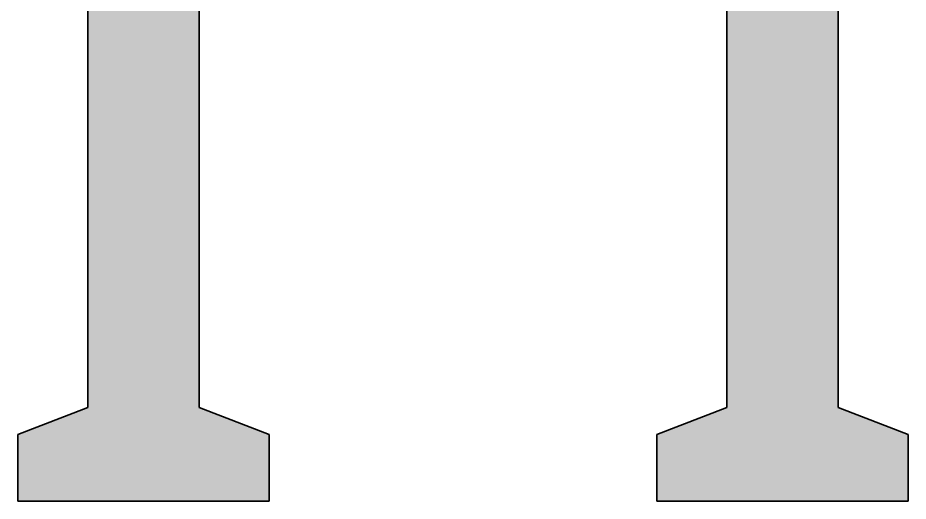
# Model space of a CAD drawing. Header units: inches. Extents: x -225 to -89, y -302 to -258.
# Drawn here: x -169.1795 to -168.7046, y -267.4288 to -267.1712 of the extents above; entities that cross this region are included whole.
import ezdxf

# ---------------------------------------------------------------- set-up
doc = ezdxf.new("R2010")
doc.units = ezdxf.units.IN
doc.header["$MEASUREMENT"] = 0
doc.layers.add('A-Elev-Line-01', color=252, linetype='Continuous', lineweight=35)

# ---------------------------------------------------------------- blocks, each defined once
blk = doc.blocks.new('*U16')
at = {"color": 40, "linetype": 'Continuous'}
for p, q in [((918.51, 1245.77), (918.51, 1088.87)), ((953.43, 1245.77), (953.43, 1088.87)), ((918.51, 1088.87), (896.51, 1080.31)), ((953.43, 1088.87), (975.44, 1080.31)), ((896.51, 1080.31), (896.51, 1059.43)), ((975.44, 1080.31), (975.44, 1059.43))]:
    blk.add_line(p, q, dxfattribs=at)
for points in [[(918.51, 1245.77), (918.51, 1088.87), (953.43, 1088.87)], [(918.51, 1088.87), (896.51, 1080.31), (975.44, 1080.31)], [(896.51, 1080.31), (896.51, 1059.43), (975.44, 1059.43)]]:
    blk.add_solid(points, dxfattribs=at)
at = {"color": 40, "linetype": 'Continuous', "extrusion": (0, 0, -1)}
for points in [[(-918.51, 1245.77), (-953.43, 1245.77), (-953.43, 1088.87)], [(-918.51, 1088.87), (-953.43, 1088.87), (-975.44, 1080.31)], [(-896.51, 1080.31), (-975.44, 1080.31), (-975.44, 1059.43)]]:
    blk.add_solid(points, dxfattribs=at)
blk = doc.blocks.new('*U17')
at = {"color": 40, "linetype": 'Continuous'}
for p, q in [((1119.05, 1244.4), (1119.05, 1088.87)), ((1153.97, 1244.4), (1153.97, 1088.87)), ((1119.05, 1088.87), (1097.04, 1080.31)), ((1153.97, 1088.87), (1175.98, 1080.31)), ((1097.04, 1080.31), (1097.04, 1059.43)), ((1175.98, 1080.31), (1175.98, 1059.43))]:
    blk.add_line(p, q, dxfattribs=at)
for points in [[(1119.05, 1244.4), (1119.05, 1088.87), (1153.97, 1088.87)], [(1119.05, 1088.87), (1097.04, 1080.31), (1175.98, 1080.31)], [(1097.04, 1080.31), (1097.04, 1059.43), (1175.98, 1059.43)]]:
    blk.add_solid(points, dxfattribs=at)
at = {"color": 40, "linetype": 'Continuous', "extrusion": (0, 0, -1)}
for points in [[(-1119.05, 1244.4), (-1153.97, 1244.4), (-1153.97, 1088.87)], [(-1119.05, 1088.87), (-1153.97, 1088.87), (-1175.98, 1080.31)], [(-1097.04, 1080.31), (-1175.98, 1080.31), (-1175.98, 1059.43)]]:
    blk.add_solid(points, dxfattribs=at)
blk = doc.blocks.new('144')
at = {"color": 40}
for p, q in [((-315.93976, 40.47744), (-315.93976, 40.13802)), ((-316.28047, 40.42025), (-316.28047, 40.13802)), ((-316.33979, 40.40458), (-316.33979, 40.13802)), ((-315.99908, 40.40226), (-315.99908, 40.13802)), ((-316.37718, 40.12347), (-316.33979, 40.13802)), ((-316.24308, 40.12347), (-316.28047, 40.13802)), ((-316.03647, 40.12347), (-315.99908, 40.13802)), ((-315.90237, 40.12347), (-315.93976, 40.13802)), ((-316.37718, 40.08801), (-316.37718, 40.12347)), ((-316.24308, 40.08801), (-316.24308, 40.12347)), ((-316.03647, 40.08801), (-316.03647, 40.12347)), ((-315.90237, 40.08801), (-315.90237, 40.12347)), ((-316.27369, 40.08801), (-316.37718, 40.08801)), ((-316.34658, 40.08801), (-316.24308, 40.08801)), ((-315.93298, 40.08801), (-316.03647, 40.08801)), ((-316.00587, 40.08801), (-315.90237, 40.08801))]:
    blk.add_line(p, q, dxfattribs=at)
at = {"color": 40, "linetype": 'Continuous', "xscale": 0.0016989692132326, "yscale": 0.0016989692132326, "zscale": 0.0016989692132326}
for name in ['*U16', '*U17']:
    blk.add_blockref(name, (-317.90032, 38.28806), dxfattribs=at)

msp = doc.modelspace()

# ---------------------------------------------------------------- block references
at = {"layer": 'A-Elev-Line-01'}
msp.add_blockref('144', (147.19772, -307.51684), dxfattribs=at)

doc.saveas('drawing.dxf')
